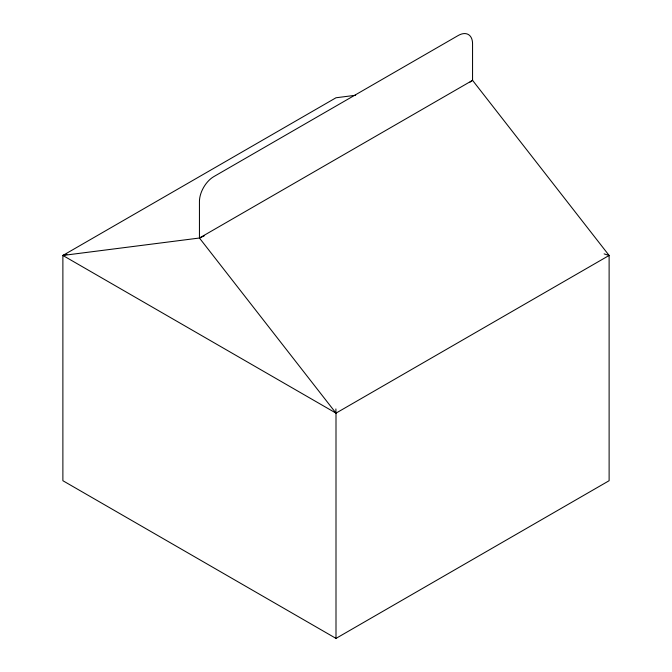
<?xml version="1.0" encoding="UTF-8"?>
<svg xmlns="http://www.w3.org/2000/svg" width="672" height="672" viewBox="0 0 672 672"><rect width="100%" height="100%" fill="white"/><g stroke="black" fill="none" stroke-linecap="round" stroke-linejoin="round"><path stroke-width="1.01" d="M469.988 82.152L472.559 80.338L472.559 43.823A20.328 11.735 -60 0 0 458.186 35.524L213.814 176.61A20.328 11.735 -60 0 0 199.441 201.508L199.441 238.022L336 413.137L336 638.4L609.118 480.715L609.118 255.452L472.559 80.338L199.441 238.022L62.882 255.452L62.882 480.715L336 638.4M604.12 253.882L609.118 255.452L336 413.137L62.882 255.452L336 97.768L355.656 95.264M199.441 238.022L204.196 235.889M62.882 255.452L66.914 254.31M335.874 408.954L336 413.137"/></g></svg>
